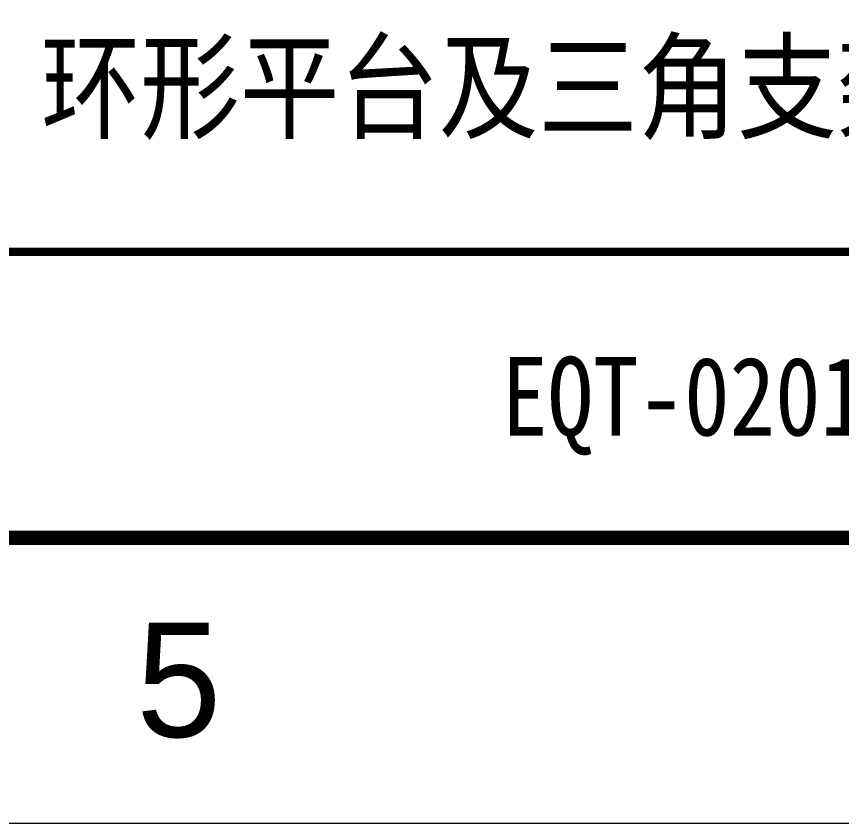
# Model space of a CAD drawing. Extents: x 148 to 221443, y -36682 to 6758.
# Drawn here: x 166175 to 166752, y -23818 to -23253 of the extents above; entities that cross this region are included whole.
import ezdxf
from ezdxf.enums import TextEntityAlignment as Align

# ---------------------------------------------------------------- set-up
doc = ezdxf.new("R2010")
doc.units = 0
doc.header["$LTSCALE"] = 10
doc.header["$MEASUREMENT"] = 0
doc.layers.add('2（细实线）', color=3, linetype='Continuous', lineweight=20)
doc.layers.add('图框层', color=7, linetype='Continuous', lineweight=15)
doc.styles.add('HZ', font='ROMS.SHX', dxfattribs={"width": 0.75, "bigfont": 'GBCBIG.SHX'})
doc.styles.add('tkhz2', font='')
doc.styles.get('tkhz2').set_extended_font_data('SimSun')

# ---------------------------------------------------------------- blocks, each defined once
blk = doc.blocks.new('a2')
at = {"layer": '图框层', "ltscale": 10}
blk.add_lwpolyline([(15311.086, 10126.742), (15905.086, 10126.742), (15905.086, 9706.742), (15311.086, 9706.742)], close=True, dxfattribs=at)
at = {"layer": '图框层', "ltscale": 10, "const_width": 0.5}
blk.add_lwpolyline([(15336.086, 10116.742), (15895.086, 10116.742), (15895.086, 9716.742), (15336.086, 9716.742)], close=True, dxfattribs=at)
at = {"style": 'HZ'}
blk.add_text('5', height=4, dxfattribs=at).set_placement((15755.336, 9711.742), align=Align.MIDDLE)

msp = doc.modelspace()

# ---------------------------------------------------------------- linework, layer by layer
at = {"layer": '图框层', "const_width": 6}
msp.add_lwpolyline([(165483.3955, -23617.5277), (169083.3955, -23617.5277), (169083.3955, -22937.5277), (165483.3955, -22937.5277)], close=True, dxfattribs=at)
msp.add_lwpolyline([(165483.3955, -23417.5277), (169083.3955, -23417.5277)], dxfattribs=at)

# ---------------------------------------------------------------- block references
at = {"layer": '2（细实线）', "xscale": 20, "yscale": 20, "zscale": 20}
msp.add_blockref('a2', (-148818.3315, -217952.3707), dxfattribs=at)

# ---------------------------------------------------------------- texts
at = {"layer": '图框层', "style": 'tkhz2', "width": 0.85}
msp.add_text('EQT-02019-2025', height=55, dxfattribs=at).set_placement((166737.1557, -23546.0493), align=Align.CENTER)
msp.add_attdef('环形平台及三角支架(D型)', text='', height=60, dxfattribs=at).set_placement((166591.8368, -23332.1708), align=Align.CENTER)

doc.saveas('drawing.dxf')
